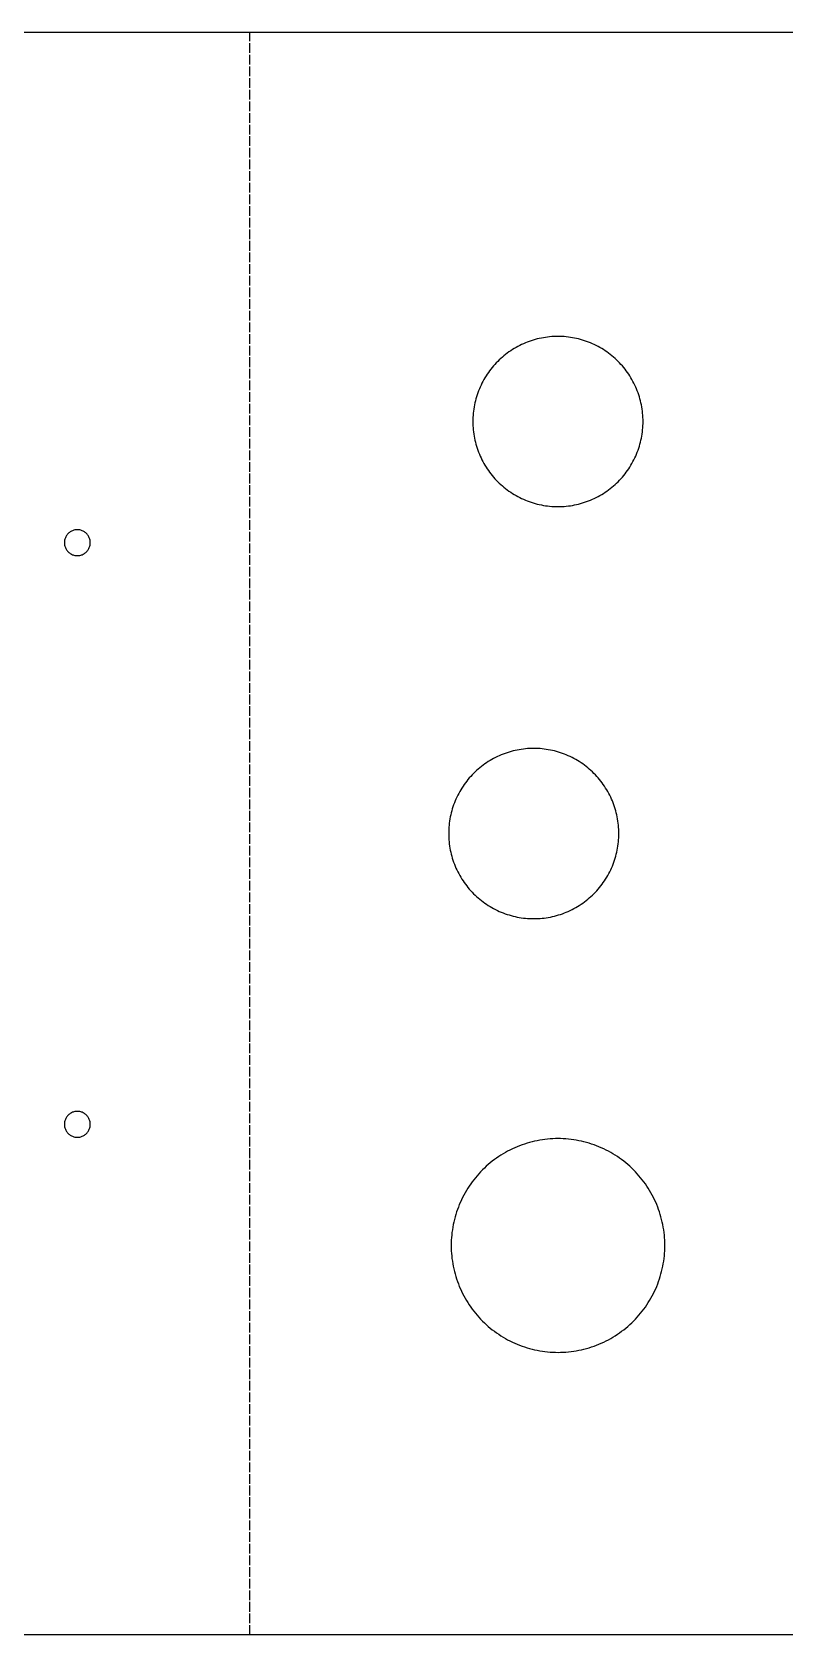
# Model space of a CAD drawing. Header units: millimetres. Extents: x 0 to 423, y 0 to 210.
# Drawn here: x 210.6 to 309.3, y 0 to 210 of the extents above; entities that cross this region are included whole.
import ezdxf

# ---------------------------------------------------------------- set-up
doc = ezdxf.new("R2010")
doc.units = ezdxf.units.MM
doc.linetypes.add('DASHED', pattern=[1.524, 1.27, -0.254])

msp = doc.modelspace()

# ---------------------------------------------------------------- linework, layer by layer
at = {"linetype": 'DASHED'}
msp.add_line((239.1584, 0), (239.1584, 210), dxfattribs=at)
for points in [[(0, 0), (0, 210), (423.4022, 210), (423.4022, 0)], [(280.6472, 170.0713), (280.3746, 170.0948), (280.1015, 170.1116), (279.828, 170.1216), (279.5543, 170.125), (279.2807, 170.1216), (279.0072, 170.1116), (278.7341, 170.0948), (278.4615, 170.0713), (278.1895, 170.0411), (277.9183, 170.0043), (277.6481, 169.9608), (277.3791, 169.9108), (277.1114, 169.8541), (276.8451, 169.7908), (276.5805, 169.7211), (276.3177, 169.6449), (276.0568, 169.5622), (275.798, 169.4732), (275.5415, 169.3779), (275.2874, 169.2763), (275.0359, 169.1684), (274.7871, 169.0545), (274.5412, 168.9345), (274.2983, 168.8084), (274.0585, 168.6765), (273.8221, 168.5387), (273.5891, 168.3951), (273.3597, 168.2459), (273.1341, 168.0911), (272.9123, 167.9308), (272.6945, 167.7651), (272.4809, 167.5941), (272.2715, 167.4179), (272.0665, 167.2366), (271.866, 167.0504), (271.6701, 166.8592), (271.479, 166.6634), (271.2927, 166.4629), (271.1115, 166.2579), (270.9353, 166.0485), (270.7643, 165.8348), (270.5986, 165.617), (270.4383, 165.3953), (270.2835, 165.1696), (270.1342, 164.9402), (269.9907, 164.7072), (269.8529, 164.4708), (269.7209, 164.2311), (269.5949, 163.9882), (269.4749, 163.7422), (269.3609, 163.4934), (269.2531, 163.2419), (269.1515, 162.9878), (269.0561, 162.7313), (268.9671, 162.4726), (268.8845, 162.2117), (268.8082, 161.9488), (268.7385, 161.6842), (268.6753, 161.418), (268.6186, 161.1503), (268.5685, 160.8812), (268.525, 160.611), (268.4882, 160.3399), (268.458, 160.0679), (268.4346, 159.7952), (268.4178, 159.5221), (268.4077, 159.2486), (268.4043, 158.975), (268.4077, 158.7014), (268.4178, 158.4279), (268.4346, 158.1548), (268.458, 157.8821), (268.4882, 157.6101), (268.525, 157.339), (268.5685, 157.0688), (268.6186, 156.7997), (268.6753, 156.532), (268.7385, 156.2658), (268.8082, 156.0012), (268.8845, 155.7383), (268.9671, 155.4774), (269.0561, 155.2187), (269.1515, 154.9622), (269.2531, 154.7081), (269.3609, 154.4566), (269.4749, 154.2078), (269.5949, 153.9618), (269.7209, 153.7189), (269.8529, 153.4792), (269.9907, 153.2428), (270.1342, 153.0098), (270.2835, 152.7804), (270.4383, 152.5547), (270.5986, 152.333), (270.7643, 152.1152), (270.9353, 151.9015), (271.1115, 151.6921), (271.2927, 151.4871), (271.479, 151.2866), (271.6701, 151.0908), (271.866, 150.8996), (272.0665, 150.7134), (272.2715, 150.5321), (272.4809, 150.3559), (272.6945, 150.1849), (272.9123, 150.0192), (273.1341, 149.8589), (273.3597, 149.7041), (273.5891, 149.5549), (273.8221, 149.4113), (274.0585, 149.2735), (274.2983, 149.1416), (274.5412, 149.0155), (274.7871, 148.8955), (275.0359, 148.7816), (275.2874, 148.6737), (275.5415, 148.5721), (275.798, 148.4768), (276.0568, 148.3878), (276.3177, 148.3051), (276.5805, 148.2289), (276.8451, 148.1592), (277.1114, 148.0959), (277.3791, 148.0392), (277.6481, 147.9892), (277.9183, 147.9457), (278.1895, 147.9089), (278.4615, 147.8787), (278.7341, 147.8552), (279.0072, 147.8384), (279.2807, 147.8284), (279.5543, 147.825), (279.828, 147.8284), (280.1015, 147.8384), (280.3746, 147.8552), (280.6472, 147.8787), (280.9192, 147.9089), (281.1904, 147.9457), (281.4606, 147.9892), (281.7296, 148.0392), (281.9973, 148.0959), (282.2636, 148.1592), (282.5282, 148.2289), (282.791, 148.3051), (283.0519, 148.3878), (283.3107, 148.4768), (283.5672, 148.5721), (283.8213, 148.6737), (284.0728, 148.7816), (284.3216, 148.8955), (284.5675, 149.0155), (284.8104, 149.1416), (285.0502, 149.2735), (285.2866, 149.4113), (285.5196, 149.5549), (285.749, 149.7041), (285.9746, 149.8589), (286.1964, 150.0192), (286.4142, 150.1849), (286.6278, 150.3559), (286.8372, 150.5321), (287.0422, 150.7134), (287.2427, 150.8996), (287.4386, 151.0908), (287.6297, 151.2866), (287.816, 151.4871), (287.9972, 151.6921), (288.1734, 151.9015), (288.3444, 152.1152), (288.5101, 152.333), (288.6704, 152.5547), (288.8252, 152.7804), (288.9745, 153.0098), (289.118, 153.2428), (289.2558, 153.4792), (289.3878, 153.7189), (289.5138, 153.9618), (289.6338, 154.2078), (289.7478, 154.4566), (289.8556, 154.7081), (289.9572, 154.9622), (290.0526, 155.2187), (290.1416, 155.4774), (290.2242, 155.7383), (290.3005, 156.0012), (290.3702, 156.2658), (290.4334, 156.532), (290.4901, 156.7997), (290.5402, 157.0688), (290.5837, 157.339), (290.6205, 157.6101), (290.6507, 157.8821), (290.6741, 158.1548), (290.6909, 158.4279), (290.701, 158.7014), (290.7043, 158.975), (290.701, 159.2486), (290.6909, 159.5221), (290.6741, 159.7952), (290.6507, 160.0679), (290.6205, 160.3399), (290.5837, 160.611), (290.5402, 160.8812), (290.4901, 161.1503), (290.4334, 161.418), (290.3702, 161.6842), (290.3005, 161.9488), (290.2242, 162.2117), (290.1416, 162.4726), (290.0526, 162.7313), (289.9572, 162.9878), (289.8556, 163.2419), (289.7478, 163.4934), (289.6338, 163.7422), (289.5138, 163.9882), (289.3878, 164.2311), (289.2558, 164.4708), (289.118, 164.7072), (288.9745, 164.9402), (288.8252, 165.1696), (288.6704, 165.3953), (288.5101, 165.617), (288.3444, 165.8348), (288.1734, 166.0485), (287.9972, 166.2579), (287.816, 166.4629), (287.6297, 166.6634), (287.4386, 166.8592), (287.2427, 167.0504), (287.0422, 167.2366), (286.8372, 167.4179), (286.6278, 167.5941), (286.4142, 167.7651), (286.1964, 167.9308), (285.9746, 168.0911), (285.749, 168.2459), (285.5196, 168.3951), (285.2866, 168.5387), (285.0502, 168.6765), (284.8104, 168.8084), (284.5675, 168.9345), (284.3216, 169.0545), (284.0728, 169.1684), (283.8213, 169.2763), (283.5672, 169.3779), (283.3107, 169.4732), (283.0519, 169.5622), (282.791, 169.6449), (282.5282, 169.7211), (282.2636, 169.7908), (281.9973, 169.8541), (281.7296, 169.9108), (281.4606, 169.9608), (281.1904, 170.0043), (280.9192, 170.0411)], [(218.2411, 142.7683), (218.2592, 142.8781), (218.2701, 142.9888), (218.2737, 143.1), (218.2701, 143.2112), (218.2592, 143.3219), (218.2411, 143.4317), (218.2158, 143.54), (218.1835, 143.6464), (218.1443, 143.7506), (218.0984, 143.8519), (218.046, 143.95), (217.9872, 144.0445), (217.9224, 144.1349), (217.8519, 144.2209), (217.7758, 144.3021), (217.6946, 144.3781), (217.6086, 144.4487), (217.5182, 144.5135), (217.4237, 144.5722), (217.3256, 144.6247), (217.2243, 144.6706), (217.1202, 144.7098), (217.0137, 144.7421), (216.9054, 144.7673), (216.7956, 144.7855), (216.6849, 144.7964), (216.5737, 144.8), (216.4626, 144.7964), (216.3519, 144.7855), (216.2421, 144.7673), (216.1338, 144.7421), (216.0273, 144.7098), (215.9232, 144.6706), (215.8219, 144.6247), (215.7237, 144.5722), (215.6293, 144.5135), (215.5389, 144.4487), (215.4529, 144.3781), (215.3717, 144.3021), (215.2956, 144.2209), (215.225, 144.1349), (215.1602, 144.0445), (215.1015, 143.95), (215.0491, 143.8519), (215.0031, 143.7506), (214.964, 143.6464), (214.9317, 143.54), (214.9064, 143.4317), (214.8883, 143.3219), (214.8774, 143.2112), (214.8737, 143.1), (214.8774, 142.9888), (214.8883, 142.8781), (214.9064, 142.7683), (214.9317, 142.66), (214.964, 142.5536), (215.0031, 142.4494), (215.0491, 142.3481), (215.1015, 142.25), (215.1602, 142.1555), (215.225, 142.0651), (215.2956, 141.9791), (215.3717, 141.8979), (215.4529, 141.8219), (215.5389, 141.7513), (215.6293, 141.6865), (215.7237, 141.6278), (215.8219, 141.5753), (215.9232, 141.5294), (216.0273, 141.4902), (216.1338, 141.4579), (216.2421, 141.4327), (216.3519, 141.4145), (216.4626, 141.4036), (216.5737, 141.4), (216.6849, 141.4036), (216.7956, 141.4145), (216.9054, 141.4327), (217.0137, 141.4579), (217.1202, 141.4902), (217.2243, 141.5294), (217.3256, 141.5753), (217.4237, 141.6278), (217.5182, 141.6865), (217.6086, 141.7513), (217.6946, 141.8219), (217.7758, 141.8979), (217.8519, 141.9791), (217.9224, 142.0651), (217.9872, 142.1555), (218.046, 142.25), (218.0984, 142.3481), (218.1443, 142.4494), (218.1835, 142.5536), (218.2158, 142.66)], [(277.2046, 116.1148), (276.9315, 116.1316), (276.658, 116.1416), (276.3843, 116.145), (276.1107, 116.1416), (275.8372, 116.1316), (275.5641, 116.1148), (275.2915, 116.0913), (275.0195, 116.0611), (274.7483, 116.0243), (274.4781, 115.9808), (274.2091, 115.9308), (273.9414, 115.8741), (273.6751, 115.8108), (273.4105, 115.7411), (273.1477, 115.6649), (272.8868, 115.5822), (272.628, 115.4932), (272.3715, 115.3979), (272.1174, 115.2963), (271.8659, 115.1884), (271.6171, 115.0745), (271.3712, 114.9545), (271.1283, 114.8284), (270.8885, 114.6965), (270.6521, 114.5587), (270.4191, 114.4151), (270.1897, 114.2659), (269.9641, 114.1111), (269.7423, 113.9508), (269.5245, 113.7851), (269.3109, 113.6141), (269.1015, 113.4379), (268.8965, 113.2566), (268.696, 113.0704), (268.5001, 112.8792), (268.309, 112.6834), (268.1227, 112.4829), (267.9415, 112.2779), (267.7653, 112.0685), (267.5943, 111.8548), (267.4286, 111.637), (267.2683, 111.4153), (267.1135, 111.1896), (266.9642, 110.9602), (266.8207, 110.7272), (266.6829, 110.4908), (266.5509, 110.2511), (266.4249, 110.0082), (266.3049, 109.7622), (266.1909, 109.5134), (266.0831, 109.2619), (265.9815, 109.0078), (265.8861, 108.7513), (265.7971, 108.4926), (265.7145, 108.2317), (265.6382, 107.9688), (265.5685, 107.7042), (265.5053, 107.438), (265.4486, 107.1703), (265.3985, 106.9012), (265.355, 106.631), (265.3182, 106.3599), (265.288, 106.0879), (265.2646, 105.8152), (265.2478, 105.5421), (265.2377, 105.2686), (265.2343, 104.995), (265.2377, 104.7214), (265.2478, 104.4479), (265.2646, 104.1748), (265.288, 103.9021), (265.3182, 103.6301), (265.355, 103.359), (265.3985, 103.0888), (265.4486, 102.8197), (265.5053, 102.552), (265.5685, 102.2858), (265.6382, 102.0212), (265.7145, 101.7583), (265.7971, 101.4974), (265.8861, 101.2387), (265.9815, 100.9822), (266.0831, 100.7281), (266.1909, 100.4766), (266.3049, 100.2278), (266.4249, 99.9818), (266.5509, 99.7389), (266.6829, 99.4992), (266.8207, 99.2628), (266.9642, 99.0298), (267.1135, 98.8004), (267.2683, 98.5747), (267.4286, 98.353), (267.5943, 98.1352), (267.7653, 97.9215), (267.9415, 97.7121), (268.1227, 97.5071), (268.309, 97.3066), (268.5001, 97.1108), (268.696, 96.9196), (268.8965, 96.7334), (269.1015, 96.5521), (269.3109, 96.3759), (269.5245, 96.2049), (269.7423, 96.0392), (269.9641, 95.8789), (270.1897, 95.7241), (270.4191, 95.5749), (270.6521, 95.4313), (270.8885, 95.2935), (271.1283, 95.1616), (271.3712, 95.0355), (271.6171, 94.9155), (271.8659, 94.8016), (272.1174, 94.6937), (272.3715, 94.5921), (272.628, 94.4968), (272.8868, 94.4078), (273.1477, 94.3251), (273.4105, 94.2489), (273.6751, 94.1792), (273.9414, 94.1159), (274.2091, 94.0592), (274.4781, 94.0092), (274.7483, 93.9657), (275.0195, 93.9289), (275.2915, 93.8987), (275.5641, 93.8752), (275.8372, 93.8584), (276.1107, 93.8484), (276.3843, 93.845), (276.658, 93.8484), (276.9315, 93.8584), (277.2046, 93.8752), (277.4772, 93.8987), (277.7492, 93.9289), (278.0204, 93.9657), (278.2906, 94.0092), (278.5596, 94.0592), (278.8273, 94.1159), (279.0936, 94.1792), (279.3582, 94.2489), (279.621, 94.3251), (279.8819, 94.4078), (280.1407, 94.4968), (280.3972, 94.5921), (280.6513, 94.6937), (280.9028, 94.8016), (281.1516, 94.9155), (281.3975, 95.0355), (281.6404, 95.1616), (281.8802, 95.2935), (282.1166, 95.4313), (282.3496, 95.5749), (282.579, 95.7241), (282.8046, 95.8789), (283.0264, 96.0392), (283.2442, 96.2049), (283.4578, 96.3759), (283.6672, 96.5521), (283.8722, 96.7334), (284.0727, 96.9196), (284.2686, 97.1108), (284.4597, 97.3066), (284.646, 97.5071), (284.8272, 97.7121), (285.0034, 97.9215), (285.1744, 98.1352), (285.3401, 98.353), (285.5004, 98.5747), (285.6552, 98.8004), (285.8045, 99.0298), (285.948, 99.2628), (286.0858, 99.4992), (286.2178, 99.7389), (286.3438, 99.9818), (286.4638, 100.2278), (286.5778, 100.4766), (286.6856, 100.7281), (286.7872, 100.9822), (286.8826, 101.2387), (286.9716, 101.4974), (287.0542, 101.7583), (287.1305, 102.0212), (287.2002, 102.2858), (287.2634, 102.552), (287.3201, 102.8197), (287.3702, 103.0888), (287.4137, 103.359), (287.4505, 103.6301), (287.4807, 103.9021), (287.5041, 104.1748), (287.5209, 104.4479), (287.531, 104.7214), (287.5343, 104.995), (287.531, 105.2686), (287.5209, 105.5421), (287.5041, 105.8152), (287.4807, 106.0879), (287.4505, 106.3599), (287.4137, 106.631), (287.3702, 106.9012), (287.3201, 107.1703), (287.2634, 107.438), (287.2002, 107.7042), (287.1305, 107.9688), (287.0542, 108.2317), (286.9716, 108.4926), (286.8826, 108.7513), (286.7872, 109.0078), (286.6856, 109.2619), (286.5778, 109.5134), (286.4638, 109.7622), (286.3438, 110.0082), (286.2178, 110.2511), (286.0858, 110.4908), (285.948, 110.7272), (285.8045, 110.9602), (285.6552, 111.1896), (285.5004, 111.4153), (285.3401, 111.637), (285.1744, 111.8548), (285.0034, 112.0685), (284.8272, 112.2779), (284.646, 112.4829), (284.4597, 112.6834), (284.2686, 112.8792), (284.0727, 113.0704), (283.8722, 113.2566), (283.6672, 113.4379), (283.4578, 113.6141), (283.2442, 113.7851), (283.0264, 113.9508), (282.8046, 114.1111), (282.579, 114.2659), (282.3496, 114.4151), (282.1166, 114.5587), (281.8802, 114.6965), (281.6404, 114.8284), (281.3975, 114.9545), (281.1516, 115.0745), (280.9028, 115.1884), (280.6513, 115.2963), (280.3972, 115.3979), (280.1407, 115.4932), (279.8819, 115.5822), (279.621, 115.6649), (279.3582, 115.7411), (279.0936, 115.8108), (278.8273, 115.8741), (278.5596, 115.9308), (278.2906, 115.9808), (278.0204, 116.0243), (277.7492, 116.0611), (277.4772, 116.0913)], [(218.2158, 66.46), (218.2411, 66.5683), (218.2592, 66.6781), (218.2701, 66.7888), (218.2737, 66.9), (218.2701, 67.0112), (218.2592, 67.1219), (218.2411, 67.2317), (218.2158, 67.34), (218.1835, 67.4464), (218.1443, 67.5506), (218.0984, 67.6519), (218.046, 67.75), (217.9872, 67.8445), (217.9224, 67.9349), (217.8519, 68.0209), (217.7758, 68.1021), (217.6946, 68.1781), (217.6086, 68.2487), (217.5182, 68.3135), (217.4237, 68.3722), (217.3256, 68.4247), (217.2243, 68.4706), (217.1202, 68.5098), (217.0137, 68.5421), (216.9054, 68.5673), (216.7956, 68.5855), (216.6849, 68.5964), (216.5737, 68.6), (216.4626, 68.5964), (216.3519, 68.5855), (216.2421, 68.5673), (216.1338, 68.5421), (216.0273, 68.5098), (215.9232, 68.4706), (215.8219, 68.4247), (215.7237, 68.3722), (215.6293, 68.3135), (215.5389, 68.2487), (215.4529, 68.1781), (215.3717, 68.1021), (215.2956, 68.0209), (215.225, 67.9349), (215.1602, 67.8445), (215.1015, 67.75), (215.0491, 67.6519), (215.0031, 67.5506), (214.964, 67.4464), (214.9317, 67.34), (214.9064, 67.2317), (214.8883, 67.1219), (214.8774, 67.0112), (214.8737, 66.9), (214.8774, 66.7888), (214.8883, 66.6781), (214.9064, 66.5683), (214.9317, 66.46), (214.964, 66.3536), (215.0031, 66.2494), (215.0491, 66.1481), (215.1015, 66.05), (215.1602, 65.9555), (215.225, 65.8651), (215.2956, 65.7791), (215.3717, 65.6979), (215.4529, 65.6219), (215.5389, 65.5513), (215.6293, 65.4865), (215.7237, 65.4278), (215.8219, 65.3753), (215.9232, 65.3294), (216.0273, 65.2902), (216.1338, 65.2579), (216.2421, 65.2327), (216.3519, 65.2145), (216.4626, 65.2036), (216.5737, 65.2), (216.6849, 65.2036), (216.7956, 65.2145), (216.9054, 65.2327), (217.0137, 65.2579), (217.1202, 65.2902), (217.2243, 65.3294), (217.3256, 65.3753), (217.4237, 65.4278), (217.5182, 65.4865), (217.6086, 65.5513), (217.6946, 65.6219), (217.7758, 65.6979), (217.8519, 65.7791), (217.9224, 65.8651), (217.9872, 65.9555), (218.046, 66.05), (218.0984, 66.1481), (218.1443, 66.2494), (218.1835, 66.3536)], [(280.9366, 64.9576), (280.5943, 64.9871), (280.2513, 65.0081), (279.9079, 65.0208), (279.5643, 65.025), (279.2208, 65.0208), (278.8774, 65.0081), (278.5344, 64.9871), (278.1921, 64.9576), (277.8506, 64.9197), (277.5101, 64.8735), (277.1709, 64.8189), (276.8331, 64.756), (276.4969, 64.6848), (276.1626, 64.6054), (275.8304, 64.5179), (275.5004, 64.4222), (275.1728, 64.3184), (274.8479, 64.2066), (274.5258, 64.0869), (274.2068, 63.9593), (273.891, 63.8239), (273.5786, 63.6809), (273.2698, 63.5301), (272.9648, 63.3719), (272.6638, 63.2062), (272.3669, 63.0332), (272.0744, 62.8529), (271.7864, 62.6656), (271.503, 62.4712), (271.2246, 62.2699), (270.9511, 62.0618), (270.6828, 61.8471), (270.4199, 61.6259), (270.1625, 61.3983), (269.9108, 61.1645), (269.6649, 60.9245), (269.4249, 60.6786), (269.191, 60.4268), (268.9634, 60.1694), (268.7422, 59.9065), (268.5275, 59.6382), (268.3194, 59.3648), (268.1182, 59.0863), (267.9238, 58.803), (267.7364, 58.515), (267.5561, 58.2224), (267.3831, 57.9256), (267.2175, 57.6246), (267.0592, 57.3196), (266.9085, 57.0108), (266.7654, 56.6984), (266.63, 56.3826), (266.5025, 56.0635), (266.3827, 55.7415), (266.271, 55.4165), (266.1672, 55.089), (266.0715, 54.759), (265.9839, 54.4267), (265.9045, 54.0924), (265.8334, 53.7563), (265.7705, 53.4185), (265.7159, 53.0792), (265.6696, 52.7387), (265.6318, 52.3972), (265.6023, 52.0549), (265.5812, 51.7119), (265.5686, 51.3686), (265.5643, 51.025), (265.5686, 50.6814), (265.5812, 50.3381), (265.6023, 49.9951), (265.6318, 49.6528), (265.6696, 49.3113), (265.7159, 48.9708), (265.7705, 48.6315), (265.8334, 48.2937), (265.9045, 47.9576), (265.9839, 47.6233), (266.0715, 47.291), (266.1672, 46.961), (266.271, 46.6335), (266.3827, 46.3085), (266.5025, 45.9865), (266.63, 45.6674), (266.7654, 45.3516), (266.9085, 45.0392), (267.0592, 44.7304), (267.2175, 44.4254), (267.3831, 44.1244), (267.5561, 43.8276), (267.7364, 43.535), (267.9238, 43.247), (268.1182, 42.9637), (268.3194, 42.6852), (268.5275, 42.4118), (268.7422, 42.1435), (268.9634, 41.8806), (269.191, 41.6232), (269.4249, 41.3714), (269.6649, 41.1255), (269.9108, 40.8855), (270.1625, 40.6517), (270.4199, 40.4241), (270.6828, 40.2029), (270.9511, 39.9882), (271.2246, 39.7801), (271.503, 39.5788), (271.7864, 39.3844), (272.0744, 39.1971), (272.3669, 39.0168), (272.6638, 38.8438), (272.9648, 38.6781), (273.2698, 38.5199), (273.5786, 38.3691), (273.891, 38.2261), (274.2068, 38.0907), (274.5258, 37.9631), (274.8479, 37.8434), (275.1728, 37.7316), (275.5004, 37.6278), (275.8304, 37.5321), (276.1626, 37.4446), (276.4969, 37.3652), (276.8331, 37.294), (277.1709, 37.2311), (277.5101, 37.1765), (277.8506, 37.1303), (278.1921, 37.0924), (278.5344, 37.0629), (278.8774, 37.0419), (279.2208, 37.0292), (279.5643, 37.025), (279.9079, 37.0292), (280.2513, 37.0419), (280.5943, 37.0629), (280.9366, 37.0924), (281.2781, 37.1303), (281.6186, 37.1765), (281.9578, 37.2311), (282.2956, 37.294), (282.6318, 37.3652), (282.9661, 37.4446), (283.2983, 37.5321), (283.6283, 37.6278), (283.9559, 37.7316), (284.2808, 37.8434), (284.6029, 37.9631), (284.9219, 38.0907), (285.2377, 38.2261), (285.5501, 38.3691), (285.8589, 38.5199), (286.1639, 38.6781), (286.4649, 38.8438), (286.7618, 39.0168), (287.0543, 39.1971), (287.3423, 39.3844), (287.6257, 39.5788), (287.9041, 39.7801), (288.1776, 39.9882), (288.4459, 40.2029), (288.7088, 40.4241), (288.9662, 40.6517), (289.2179, 40.8855), (289.4638, 41.1255), (289.7038, 41.3714), (289.9377, 41.6232), (290.1653, 41.8806), (290.3865, 42.1435), (290.6012, 42.4118), (290.8093, 42.6852), (291.0105, 42.9637), (291.2049, 43.247), (291.3923, 43.535), (291.5726, 43.8276), (291.7456, 44.1244), (291.9112, 44.4254), (292.0695, 44.7304), (292.2202, 45.0392), (292.3633, 45.3516), (292.4987, 45.6674), (292.6262, 45.9865), (292.746, 46.3085), (292.8577, 46.6335), (292.9615, 46.961), (293.0572, 47.291), (293.1448, 47.6233), (293.2242, 47.9576), (293.2953, 48.2937), (293.3582, 48.6315), (293.4128, 48.9708), (293.4591, 49.3113), (293.4969, 49.6528), (293.5264, 49.9951), (293.5475, 50.3381), (293.5601, 50.6814), (293.5643, 51.025), (293.5601, 51.3686), (293.5475, 51.7119), (293.5264, 52.0549), (293.4969, 52.3972), (293.4591, 52.7387), (293.4128, 53.0792), (293.3582, 53.4185), (293.2953, 53.7563), (293.2242, 54.0924), (293.1448, 54.4267), (293.0572, 54.759), (292.9615, 55.089), (292.8577, 55.4165), (292.746, 55.7415), (292.6262, 56.0635), (292.4987, 56.3826), (292.3633, 56.6984), (292.2202, 57.0108), (292.0695, 57.3196), (291.9112, 57.6246), (291.7456, 57.9256), (291.5726, 58.2224), (291.3923, 58.515), (291.2049, 58.803), (291.0105, 59.0863), (290.8093, 59.3648), (290.6012, 59.6382), (290.3865, 59.9065), (290.1653, 60.1694), (289.9377, 60.4268), (289.7038, 60.6786), (289.4638, 60.9245), (289.2179, 61.1645), (288.9662, 61.3983), (288.7088, 61.6259), (288.4459, 61.8471), (288.1776, 62.0618), (287.9041, 62.2699), (287.6257, 62.4712), (287.3423, 62.6656), (287.0543, 62.8529), (286.7618, 63.0332), (286.4649, 63.2062), (286.1639, 63.3719), (285.8589, 63.5301), (285.5501, 63.6809), (285.2377, 63.8239), (284.9219, 63.9593), (284.6029, 64.0869), (284.2808, 64.2066), (283.9559, 64.3184), (283.6283, 64.4222), (283.2983, 64.5179), (282.9661, 64.6054), (282.6318, 64.6848), (282.2956, 64.756), (281.9578, 64.8189), (281.6186, 64.8735), (281.2781, 64.9197)]]:
    msp.add_lwpolyline(points, close=True)

doc.saveas('drawing.dxf')
